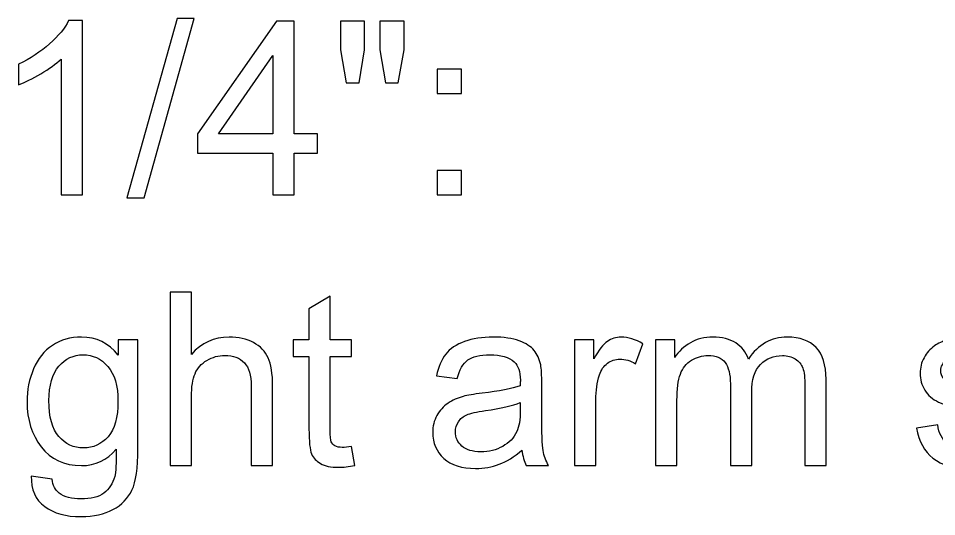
# Model space of a CAD drawing. Header units: millimetres. Extents: x -819 to 558, y -342 to 336.
# Drawn here: x -784.28 to -736.21, y 132.76 to 158.86 of the extents above; entities that cross this region are included whole.
import ezdxf

# ---------------------------------------------------------------- set-up
doc = ezdxf.new("R2010")
doc.units = ezdxf.units.MM
doc.header["$MEASUREMENT"] = 0
doc.layers.add('#Layer 1', color=7, linetype='Continuous')

msp = doc.modelspace()

# ---------------------------------------------------------------- linework, layer by layer
at = {"layer": '#Layer 1', "color": 250}
for points, knots in [([(-780.933, 149.618), (-780.933, 149.618), (-782.0485, 149.618), (-782.0485, 149.618), (-782.0485, 149.618), (-782.0485, 149.618), (-782.0485, 156.73), (-782.0485, 156.73), (-782.0485, 156.73), (-782.3173, 156.4739), (-782.6687, 156.2178), (-783.1047, 155.9617), (-783.1047, 155.9617), (-783.5429, 155.7055), (-783.9345, 155.5129), (-784.2816, 155.3859), (-784.2816, 155.3859), (-784.2816, 155.3859), (-784.2816, 156.4633), (-784.2816, 156.4633), (-784.2816, 156.4633), (-783.6572, 156.7575), (-783.1111, 157.1131), (-782.6433, 157.5301), (-782.6433, 157.5301), (-782.1776, 157.9492), (-781.8453, 158.3535), (-781.6506, 158.7472), (-781.6506, 158.7472), (-781.6506, 158.7472), (-780.933, 158.7472), (-780.933, 158.7472), (-780.933, 158.7472), (-780.933, 158.7472), (-780.933, 149.618), (-780.933, 149.618)], [0, 0, 0, 0, 0.1111111, 0.1111111, 0.1111111, 0.1111111, 0.2222222, 0.2222222, 0.2222222, 0.2222222, 0.3333333, 0.3333333, 0.3333333, 0.3333333, 0.4444444, 0.4444444, 0.4444444, 0.4444444, 0.5555556, 0.5555556, 0.5555556, 0.5555556, 0.6666667, 0.6666667, 0.6666667, 0.6666667, 0.7777778, 0.7777778, 0.7777778, 0.7777778, 0.8888889, 0.8888889, 0.8888889, 0.8888889, 1, 1, 1, 1]), ([(-778.6005, 149.4635), (-778.6005, 149.4635), (-775.9652, 158.8636), (-775.9652, 158.8636), (-775.9652, 158.8636), (-775.9652, 158.8636), (-775.072, 158.8636), (-775.072, 158.8636), (-775.072, 158.8636), (-775.072, 158.8636), (-777.7009, 149.4635), (-777.7009, 149.4635), (-777.7009, 149.4635), (-777.7009, 149.4635), (-778.6005, 149.4635), (-778.6005, 149.4635)], [0, 0, 0, 0, 0.25, 0.25, 0.25, 0.25, 0.5, 0.5, 0.5, 0.5, 0.75, 0.75, 0.75, 0.75, 1, 1, 1, 1]), ([(-770.9678, 149.618), (-770.9678, 149.618), (-770.9678, 151.7939), (-770.9678, 151.7939), (-770.9678, 151.7939), (-770.9678, 151.7939), (-774.9111, 151.7939), (-774.9111, 151.7939), (-774.9111, 151.7939), (-774.9111, 151.7939), (-774.9111, 152.8184), (-774.9111, 152.8184), (-774.9111, 152.8184), (-774.9111, 152.8184), (-770.7625, 158.7091), (-770.7625, 158.7091), (-770.7625, 158.7091), (-770.7625, 158.7091), (-769.8502, 158.7091), (-769.8502, 158.7091), (-769.8502, 158.7091), (-769.8502, 158.7091), (-769.8502, 152.8184), (-769.8502, 152.8184), (-769.8502, 152.8184), (-769.8502, 152.8184), (-768.6225, 152.8184), (-768.6225, 152.8184), (-768.6225, 152.8184), (-768.6225, 152.8184), (-768.6225, 151.7939), (-768.6225, 151.7939), (-768.6225, 151.7939), (-768.6225, 151.7939), (-769.8502, 151.7939), (-769.8502, 151.7939), (-769.8502, 151.7939), (-769.8502, 151.7939), (-769.8502, 149.618), (-769.8502, 149.618), (-769.8502, 149.618), (-769.8502, 149.618), (-770.9678, 149.618), (-770.9678, 149.618)], [0, 0, 0, 0, 0.0909091, 0.0909091, 0.0909091, 0.0909091, 0.1818182, 0.1818182, 0.1818182, 0.1818182, 0.2727273, 0.2727273, 0.2727273, 0.2727273, 0.3636364, 0.3636364, 0.3636364, 0.3636364, 0.4545455, 0.4545455, 0.4545455, 0.4545455, 0.5454545, 0.5454545, 0.5454545, 0.5454545, 0.6363636, 0.6363636, 0.6363636, 0.6363636, 0.7272727, 0.7272727, 0.7272727, 0.7272727, 0.8181818, 0.8181818, 0.8181818, 0.8181818, 0.9090909, 0.9090909, 0.9090909, 0.9090909, 1, 1, 1, 1]), ([(-767.1155, 155.4896), (-767.1155, 155.4896), (-767.4266, 157.2211), (-767.4266, 157.2211), (-767.4266, 157.2211), (-767.4266, 157.2211), (-767.4266, 158.7091), (-767.4266, 158.7091), (-767.4266, 158.7091), (-767.4266, 158.7091), (-766.1545, 158.7091), (-766.1545, 158.7091), (-766.1545, 158.7091), (-766.1545, 158.7091), (-766.1545, 157.2211), (-766.1545, 157.2211), (-766.1545, 157.2211), (-766.1545, 157.2211), (-766.4339, 155.4896), (-766.4339, 155.4896), (-766.4339, 155.4896), (-766.4339, 155.4896), (-767.1155, 155.4896), (-767.1155, 155.4896)], [0, 0, 0, 0, 0.1666667, 0.1666667, 0.1666667, 0.1666667, 0.3333333, 0.3333333, 0.3333333, 0.3333333, 0.5, 0.5, 0.5, 0.5, 0.6666667, 0.6666667, 0.6666667, 0.6666667, 0.8333333, 0.8333333, 0.8333333, 0.8333333, 1, 1, 1, 1]), ([(-765.0623, 155.4896), (-765.0623, 155.4896), (-765.3671, 157.2211), (-765.3671, 157.2211), (-765.3671, 157.2211), (-765.3671, 157.2211), (-765.3671, 158.7091), (-765.3671, 158.7091), (-765.3671, 158.7091), (-765.3671, 158.7091), (-764.095, 158.7091), (-764.095, 158.7091), (-764.095, 158.7091), (-764.095, 158.7091), (-764.095, 157.2211), (-764.095, 157.2211), (-764.095, 157.2211), (-764.095, 157.2211), (-764.3934, 155.4896), (-764.3934, 155.4896), (-764.3934, 155.4896), (-764.3934, 155.4896), (-765.0623, 155.4896), (-765.0623, 155.4896)], [0, 0, 0, 0, 0.1666667, 0.1666667, 0.1666667, 0.1666667, 0.3333333, 0.3333333, 0.3333333, 0.3333333, 0.5, 0.5, 0.5, 0.5, 0.6666667, 0.6666667, 0.6666667, 0.6666667, 0.8333333, 0.8333333, 0.8333333, 0.8333333, 1, 1, 1, 1]), ([(-770.9678, 152.8184), (-770.9678, 152.8184), (-770.9678, 156.9163), (-770.9678, 156.9163), (-770.9678, 156.9163), (-770.9678, 156.9163), (-773.8126, 152.8184), (-773.8126, 152.8184), (-773.8126, 152.8184), (-773.8126, 152.8184), (-770.9678, 152.8184), (-770.9678, 152.8184)], [0, 0, 0, 0, 0.3333333, 0.3333333, 0.3333333, 0.3333333, 0.6666667, 0.6666667, 0.6666667, 0.6666667, 1, 1, 1, 1]), ([(-762.353, 154.933), (-762.353, 154.933), (-762.353, 156.203), (-762.353, 156.203), (-762.353, 156.203), (-762.353, 156.203), (-761.0808, 156.203), (-761.0808, 156.203), (-761.0808, 156.203), (-761.0808, 156.203), (-761.0808, 154.933), (-761.0808, 154.933), (-761.0808, 154.933), (-761.0808, 154.933), (-762.353, 154.933), (-762.353, 154.933)], [0, 0, 0, 0, 0.25, 0.25, 0.25, 0.25, 0.5, 0.5, 0.5, 0.5, 0.75, 0.75, 0.75, 0.75, 1, 1, 1, 1]), ([(-762.353, 149.618), (-762.353, 149.618), (-762.353, 150.8901), (-762.353, 150.8901), (-762.353, 150.8901), (-762.353, 150.8901), (-761.0808, 150.8901), (-761.0808, 150.8901), (-761.0808, 150.8901), (-761.0808, 150.8901), (-761.0808, 149.618), (-761.0808, 149.618), (-761.0808, 149.618), (-761.0808, 149.618), (-762.353, 149.618), (-762.353, 149.618)], [0, 0, 0, 0, 0.25, 0.25, 0.25, 0.25, 0.5, 0.5, 0.5, 0.5, 0.75, 0.75, 0.75, 0.75, 1, 1, 1, 1]), ([(-776.3357, 135.43), (-776.3357, 135.43), (-776.3357, 144.5211), (-776.3357, 144.5211), (-776.3357, 144.5211), (-776.3357, 144.5211), (-775.2202, 144.5211), (-775.2202, 144.5211), (-775.2202, 144.5211), (-775.2202, 144.5211), (-775.2202, 141.2593), (-775.2202, 141.2593), (-775.2202, 141.2593), (-774.6995, 141.8626), (-774.0412, 142.1652), (-773.2475, 142.1652), (-773.2475, 142.1652), (-772.7606, 142.1652), (-772.3373, 142.0679), (-771.9775, 141.8753), (-771.9775, 141.8753), (-771.6176, 141.6848), (-771.3594, 141.4181), (-771.2049, 141.0794), (-771.2049, 141.0794), (-771.0504, 140.7407), (-770.9721, 140.2475), (-770.9721, 139.6041), (-770.9721, 139.6041), (-770.9721, 139.6041), (-770.9721, 135.43), (-770.9721, 135.43), (-770.9721, 135.43), (-770.9721, 135.43), (-772.0897, 135.43), (-772.0897, 135.43), (-772.0897, 135.43), (-772.0897, 135.43), (-772.0897, 139.6041), (-772.0897, 139.6041), (-772.0897, 139.6041), (-772.0897, 140.1608), (-772.2103, 140.5672), (-772.4516, 140.8212), (-772.4516, 140.8212), (-772.6929, 141.0752), (-773.0358, 141.2043), (-773.4782, 141.2043), (-773.4782, 141.2043), (-773.8084, 141.2043), (-774.1195, 141.1175), (-774.4116, 140.946), (-774.4116, 140.946), (-774.7037, 140.7746), (-774.9112, 140.5418), (-775.0339, 140.2475), (-775.0339, 140.2475), (-775.1588, 139.9554), (-775.2202, 139.549), (-775.2202, 139.0326), (-775.2202, 139.0326), (-775.2202, 139.0326), (-775.2202, 135.43), (-775.2202, 135.43), (-775.2202, 135.43), (-775.2202, 135.43), (-776.3357, 135.43), (-776.3357, 135.43)], [0, 0, 0, 0, 0.0588235, 0.0588235, 0.0588235, 0.0588235, 0.1176471, 0.1176471, 0.1176471, 0.1176471, 0.1764706, 0.1764706, 0.1764706, 0.1764706, 0.2352941, 0.2352941, 0.2352941, 0.2352941, 0.2941176, 0.2941176, 0.2941176, 0.2941176, 0.3529412, 0.3529412, 0.3529412, 0.3529412, 0.4117647, 0.4117647, 0.4117647, 0.4117647, 0.4705882, 0.4705882, 0.4705882, 0.4705882, 0.5294118, 0.5294118, 0.5294118, 0.5294118, 0.5882353, 0.5882353, 0.5882353, 0.5882353, 0.6470588, 0.6470588, 0.6470588, 0.6470588, 0.7058824, 0.7058824, 0.7058824, 0.7058824, 0.7647059, 0.7647059, 0.7647059, 0.7647059, 0.8235294, 0.8235294, 0.8235294, 0.8235294, 0.8823529, 0.8823529, 0.8823529, 0.8823529, 0.9411765, 0.9411765, 0.9411765, 0.9411765, 1, 1, 1, 1]), ([(-766.8361, 136.4291), (-766.8361, 136.4291), (-766.6752, 135.4427), (-766.6752, 135.4427), (-766.6752, 135.4427), (-766.9885, 135.3771), (-767.27, 135.3432), (-767.5177, 135.3432), (-767.5177, 135.3432), (-767.9241, 135.3432), (-768.2373, 135.4067), (-768.4617, 135.5358), (-768.4617, 135.5358), (-768.684, 135.6628), (-768.8406, 135.8322), (-768.9316, 136.0417), (-768.9316, 136.0417), (-769.0226, 136.2492), (-769.0692, 136.6894), (-769.0692, 137.3583), (-769.0692, 137.3583), (-769.0692, 137.3583), (-769.0692, 141.1471), (-769.0692, 141.1471), (-769.0692, 141.1471), (-769.0692, 141.1471), (-769.8883, 141.1471), (-769.8883, 141.1471), (-769.8883, 141.1471), (-769.8883, 141.1471), (-769.8883, 142.015), (-769.8883, 142.015), (-769.8883, 142.015), (-769.8883, 142.015), (-769.0692, 142.015), (-769.0692, 142.015), (-769.0692, 142.015), (-769.0692, 142.015), (-769.0692, 143.6469), (-769.0692, 143.6469), (-769.0692, 143.6469), (-769.0692, 143.6469), (-767.9579, 144.3158), (-767.9579, 144.3158), (-767.9579, 144.3158), (-767.9579, 144.3158), (-767.9579, 142.015), (-767.9579, 142.015), (-767.9579, 142.015), (-767.9579, 142.015), (-766.8361, 142.015), (-766.8361, 142.015), (-766.8361, 142.015), (-766.8361, 142.015), (-766.8361, 141.1471), (-766.8361, 141.1471), (-766.8361, 141.1471), (-766.8361, 141.1471), (-767.9579, 141.1471), (-767.9579, 141.1471), (-767.9579, 141.1471), (-767.9579, 141.1471), (-767.9579, 137.2969), (-767.9579, 137.2969), (-767.9579, 137.2969), (-767.9579, 136.9773), (-767.9389, 136.7741), (-767.9008, 136.6831), (-767.9008, 136.6831), (-767.8606, 136.5921), (-767.7971, 136.5201), (-767.7082, 136.4651), (-767.7082, 136.4651), (-767.6193, 136.4121), (-767.4923, 136.3846), (-767.3272, 136.3846), (-767.3272, 136.3846), (-767.2023, 136.3846), (-767.0393, 136.3994), (-766.8361, 136.4291)], [0, 0, 0, 0, 0.05, 0.05, 0.05, 0.05, 0.1, 0.1, 0.1, 0.1, 0.15, 0.15, 0.15, 0.15, 0.2, 0.2, 0.2, 0.2, 0.25, 0.25, 0.25, 0.25, 0.3, 0.3, 0.3, 0.3, 0.35, 0.35, 0.35, 0.35, 0.4, 0.4, 0.4, 0.4, 0.45, 0.45, 0.45, 0.45, 0.5, 0.5, 0.5, 0.5, 0.55, 0.55, 0.55, 0.55, 0.6, 0.6, 0.6, 0.6, 0.65, 0.65, 0.65, 0.65, 0.7, 0.7, 0.7, 0.7, 0.75, 0.75, 0.75, 0.75, 0.8, 0.8, 0.8, 0.8, 0.85, 0.85, 0.85, 0.85, 0.9, 0.9, 0.9, 0.9, 0.95, 0.95, 0.95, 0.95, 1, 1, 1, 1]), ([(-783.6043, 134.8839), (-783.6043, 134.8839), (-782.5185, 134.723), (-782.5185, 134.723), (-782.5185, 134.723), (-782.474, 134.3886), (-782.347, 134.1452), (-782.1417, 133.9907), (-782.1417, 133.9907), (-781.8644, 133.7853), (-781.4855, 133.6816), (-781.0072, 133.6816), (-781.0072, 133.6816), (-780.4886, 133.6816), (-780.0906, 133.7853), (-779.8091, 133.9907), (-779.8091, 133.9907), (-779.5276, 134.1981), (-779.3392, 134.4881), (-779.2397, 134.8585), (-779.2397, 134.8585), (-779.1805, 135.0871), (-779.1551, 135.5634), (-779.1593, 136.2915), (-779.1593, 136.2915), (-779.6461, 135.7179), (-780.2536, 135.43), (-780.9818, 135.43), (-780.9818, 135.43), (-781.8877, 135.43), (-782.5883, 135.756), (-783.0836, 136.41), (-783.0836, 136.41), (-783.5789, 137.062), (-783.8287, 137.8472), (-783.8287, 138.7595), (-783.8287, 138.7595), (-783.8287, 139.3882), (-783.7144, 139.9681), (-783.4879, 140.4994), (-783.4879, 140.4994), (-783.2593, 141.0307), (-782.9291, 141.4413), (-782.4973, 141.7313), (-782.4973, 141.7313), (-782.0655, 142.0192), (-781.5575, 142.1652), (-780.9754, 142.1652), (-780.9754, 142.1652), (-780.1986, 142.1652), (-779.5572, 141.8499), (-779.0535, 141.2212), (-779.0535, 141.2212), (-779.0535, 141.2212), (-779.0535, 142.015), (-779.0535, 142.015), (-779.0535, 142.015), (-779.0535, 142.015), (-778.0227, 142.015), (-778.0227, 142.015), (-778.0227, 142.015), (-778.0227, 142.015), (-778.0227, 136.3232), (-778.0227, 136.3232), (-778.0227, 136.3232), (-778.0227, 135.2988), (-778.1285, 134.5706), (-778.3359, 134.1431), (-778.3359, 134.1431), (-778.5455, 133.7155), (-778.8757, 133.3768), (-779.3286, 133.1292), (-779.3286, 133.1292), (-779.7816, 132.8815), (-780.3383, 132.7566), (-781.0008, 132.7566), (-781.0008, 132.7566), (-781.7861, 132.7566), (-782.4211, 132.9344), (-782.9037, 133.2879), (-782.9037, 133.2879), (-783.3884, 133.6414), (-783.6212, 134.1727), (-783.6043, 134.8839)], [0, 0, 0, 0, 0.047619, 0.047619, 0.047619, 0.047619, 0.0952381, 0.0952381, 0.0952381, 0.0952381, 0.1428571, 0.1428571, 0.1428571, 0.1428571, 0.1904762, 0.1904762, 0.1904762, 0.1904762, 0.2380952, 0.2380952, 0.2380952, 0.2380952, 0.2857143, 0.2857143, 0.2857143, 0.2857143, 0.3333333, 0.3333333, 0.3333333, 0.3333333, 0.3809524, 0.3809524, 0.3809524, 0.3809524, 0.4285714, 0.4285714, 0.4285714, 0.4285714, 0.4761905, 0.4761905, 0.4761905, 0.4761905, 0.5238095, 0.5238095, 0.5238095, 0.5238095, 0.5714286, 0.5714286, 0.5714286, 0.5714286, 0.6190476, 0.6190476, 0.6190476, 0.6190476, 0.6666667, 0.6666667, 0.6666667, 0.6666667, 0.7142857, 0.7142857, 0.7142857, 0.7142857, 0.7619048, 0.7619048, 0.7619048, 0.7619048, 0.8095238, 0.8095238, 0.8095238, 0.8095238, 0.8571429, 0.8571429, 0.8571429, 0.8571429, 0.9047619, 0.9047619, 0.9047619, 0.9047619, 0.952381, 0.952381, 0.952381, 0.952381, 1, 1, 1, 1]), ([(-757.9186, 136.2428), (-758.3334, 135.8914), (-758.7314, 135.6438), (-759.1124, 135.4977), (-759.1124, 135.4977), (-759.4955, 135.3538), (-759.9061, 135.2818), (-760.3443, 135.2818), (-760.3443, 135.2818), (-761.0682, 135.2818), (-761.6227, 135.4575), (-762.0122, 135.811), (-762.0122, 135.811), (-762.3995, 136.1645), (-762.5943, 136.6175), (-762.5943, 137.1657), (-762.5943, 137.1657), (-762.5943, 137.4895), (-762.5223, 137.7837), (-762.3741, 138.0504), (-762.3741, 138.0504), (-762.2281, 138.3171), (-762.0355, 138.5309), (-761.7984, 138.6918), (-761.7984, 138.6918), (-761.5592, 138.8527), (-761.2925, 138.9754), (-760.9941, 139.058), (-760.9941, 139.058), (-760.7761, 139.1151), (-760.4459, 139.1723), (-760.0035, 139.2252), (-760.0035, 139.2252), (-759.1018, 139.3331), (-758.4371, 139.4601), (-758.0117, 139.6104), (-758.0117, 139.6104), (-758.0075, 139.7628), (-758.0053, 139.8602), (-758.0053, 139.9004), (-758.0053, 139.9004), (-758.0053, 140.3555), (-758.1112, 140.6772), (-758.3228, 140.8614), (-758.3228, 140.8614), (-758.6065, 141.1154), (-759.0319, 141.2403), (-759.5928, 141.2403), (-759.5928, 141.2403), (-760.1178, 141.2403), (-760.5051, 141.1492), (-760.757, 140.9651), (-760.757, 140.9651), (-761.0068, 140.7809), (-761.1909, 140.455), (-761.3116, 139.9872), (-761.3116, 139.9872), (-761.3116, 139.9872), (-762.4017, 140.1375), (-762.4017, 140.1375), (-762.4017, 140.1375), (-762.3022, 140.6031), (-762.1392, 140.982), (-761.9127, 141.2678), (-761.9127, 141.2678), (-761.6862, 141.5556), (-761.356, 141.7779), (-760.9263, 141.9324), (-760.9263, 141.9324), (-760.4967, 142.0869), (-759.9992, 142.1652), (-759.432, 142.1652), (-759.432, 142.1652), (-758.8689, 142.1652), (-758.4139, 142.0975), (-758.0625, 141.9663), (-758.0625, 141.9663), (-757.7111, 141.8329), (-757.4529, 141.6678), (-757.2857, 141.4667), (-757.2857, 141.4667), (-757.1206, 141.2657), (-757.0063, 141.0138), (-756.9385, 140.7069), (-756.9385, 140.7069), (-756.9026, 140.5164), (-756.8835, 140.1735), (-756.8835, 139.6782), (-756.8835, 139.6782), (-756.8835, 139.6782), (-756.8835, 138.1901), (-756.8835, 138.1901), (-756.8835, 138.1901), (-756.8835, 137.1509), (-756.8602, 136.4947), (-756.8115, 136.2216), (-756.8115, 136.2216), (-756.765, 135.9465), (-756.6697, 135.6819), (-756.53, 135.43), (-756.53, 135.43), (-756.53, 135.43), (-757.6963, 135.43), (-757.6963, 135.43), (-757.6963, 135.43), (-757.8106, 135.6607), (-757.8868, 135.9317), (-757.9186, 136.2428)], [0, 0, 0, 0, 0.037037, 0.037037, 0.037037, 0.037037, 0.0740741, 0.0740741, 0.0740741, 0.0740741, 0.1111111, 0.1111111, 0.1111111, 0.1111111, 0.1481481, 0.1481481, 0.1481481, 0.1481481, 0.1851852, 0.1851852, 0.1851852, 0.1851852, 0.2222222, 0.2222222, 0.2222222, 0.2222222, 0.2592593, 0.2592593, 0.2592593, 0.2592593, 0.2962963, 0.2962963, 0.2962963, 0.2962963, 0.3333333, 0.3333333, 0.3333333, 0.3333333, 0.3703704, 0.3703704, 0.3703704, 0.3703704, 0.4074074, 0.4074074, 0.4074074, 0.4074074, 0.4444444, 0.4444444, 0.4444444, 0.4444444, 0.4814815, 0.4814815, 0.4814815, 0.4814815, 0.5185185, 0.5185185, 0.5185185, 0.5185185, 0.5555556, 0.5555556, 0.5555556, 0.5555556, 0.5925926, 0.5925926, 0.5925926, 0.5925926, 0.6296296, 0.6296296, 0.6296296, 0.6296296, 0.6666667, 0.6666667, 0.6666667, 0.6666667, 0.7037037, 0.7037037, 0.7037037, 0.7037037, 0.7407407, 0.7407407, 0.7407407, 0.7407407, 0.7777778, 0.7777778, 0.7777778, 0.7777778, 0.8148148, 0.8148148, 0.8148148, 0.8148148, 0.8518519, 0.8518519, 0.8518519, 0.8518519, 0.8888889, 0.8888889, 0.8888889, 0.8888889, 0.9259259, 0.9259259, 0.9259259, 0.9259259, 0.962963, 0.962963, 0.962963, 0.962963, 1, 1, 1, 1]), ([(-755.1648, 135.43), (-755.1648, 135.43), (-755.1648, 142.015), (-755.1648, 142.015), (-755.1648, 142.015), (-755.1648, 142.015), (-754.1615, 142.015), (-754.1615, 142.015), (-754.1615, 142.015), (-754.1615, 142.015), (-754.1615, 141.018), (-754.1615, 141.018), (-754.1615, 141.018), (-753.9054, 141.4837), (-753.6683, 141.7927), (-753.4503, 141.9409), (-753.4503, 141.9409), (-753.2344, 142.089), (-752.9952, 142.1652), (-752.7349, 142.1652), (-752.7349, 142.1652), (-752.3581, 142.1652), (-751.9771, 142.0446), (-751.5876, 141.8054), (-751.5876, 141.8054), (-751.5876, 141.8054), (-751.9729, 140.7682), (-751.9729, 140.7682), (-751.9729, 140.7682), (-752.2438, 140.9312), (-752.5168, 141.0117), (-752.7899, 141.0117), (-752.7899, 141.0117), (-753.0354, 141.0117), (-753.2534, 140.9376), (-753.4482, 140.7915), (-753.4482, 140.7915), (-753.6429, 140.6434), (-753.7805, 140.4402), (-753.863, 140.1798), (-753.863, 140.1798), (-753.9879, 139.784), (-754.0493, 139.3501), (-754.0493, 138.8781), (-754.0493, 138.8781), (-754.0493, 138.8781), (-754.0493, 135.43), (-754.0493, 135.43), (-754.0493, 135.43), (-754.0493, 135.43), (-755.1648, 135.43), (-755.1648, 135.43)], [0, 0, 0, 0, 0.0769231, 0.0769231, 0.0769231, 0.0769231, 0.1538462, 0.1538462, 0.1538462, 0.1538462, 0.2307692, 0.2307692, 0.2307692, 0.2307692, 0.3076923, 0.3076923, 0.3076923, 0.3076923, 0.3846154, 0.3846154, 0.3846154, 0.3846154, 0.4615385, 0.4615385, 0.4615385, 0.4615385, 0.5384615, 0.5384615, 0.5384615, 0.5384615, 0.6153846, 0.6153846, 0.6153846, 0.6153846, 0.6923077, 0.6923077, 0.6923077, 0.6923077, 0.7692308, 0.7692308, 0.7692308, 0.7692308, 0.8461538, 0.8461538, 0.8461538, 0.8461538, 0.9230769, 0.9230769, 0.9230769, 0.9230769, 1, 1, 1, 1]), ([(-750.923, 135.43), (-750.923, 135.43), (-750.923, 142.015), (-750.923, 142.015), (-750.923, 142.015), (-750.923, 142.015), (-749.926, 142.015), (-749.926, 142.015), (-749.926, 142.015), (-749.926, 142.015), (-749.926, 141.0921), (-749.926, 141.0921), (-749.926, 141.0921), (-749.7186, 141.4138), (-749.4434, 141.6742), (-749.1005, 141.8689), (-749.1005, 141.8689), (-748.7576, 142.0658), (-748.3661, 142.1652), (-747.9279, 142.1652), (-747.9279, 142.1652), (-747.4411, 142.1652), (-747.041, 142.0636), (-746.7299, 141.8604), (-746.7299, 141.8604), (-746.4166, 141.6572), (-746.1965, 141.3757), (-746.0695, 141.0117), (-746.0695, 141.0117), (-745.5467, 141.78), (-744.8693, 142.1652), (-744.0354, 142.1652), (-744.0354, 142.1652), (-743.3813, 142.1652), (-742.8797, 141.9832), (-742.5283, 141.6213), (-742.5283, 141.6213), (-742.1769, 141.2593), (-742.0012, 140.7026), (-742.0012, 139.9512), (-742.0012, 139.9512), (-742.0012, 139.9512), (-742.0012, 135.43), (-742.0012, 135.43), (-742.0012, 135.43), (-742.0012, 135.43), (-743.1104, 135.43), (-743.1104, 135.43), (-743.1104, 135.43), (-743.1104, 135.43), (-743.1104, 139.5787), (-743.1104, 139.5787), (-743.1104, 139.5787), (-743.1104, 140.0253), (-743.1464, 140.347), (-743.2183, 140.5439), (-743.2183, 140.5439), (-743.2924, 140.7386), (-743.4236, 140.8974), (-743.612, 141.018), (-743.612, 141.018), (-743.8025, 141.1365), (-744.0269, 141.1979), (-744.283, 141.1979), (-744.283, 141.1979), (-744.7466, 141.1979), (-745.1297, 141.0434), (-745.4366, 140.7344), (-745.4366, 140.7344), (-745.7414, 140.4275), (-745.8959, 139.9343), (-745.8959, 139.2569), (-745.8959, 139.2569), (-745.8959, 139.2569), (-745.8959, 135.43), (-745.8959, 135.43), (-745.8959, 135.43), (-745.8959, 135.43), (-747.0114, 135.43), (-747.0114, 135.43), (-747.0114, 135.43), (-747.0114, 135.43), (-747.0114, 139.7078), (-747.0114, 139.7078), (-747.0114, 139.7078), (-747.0114, 140.2052), (-747.1024, 140.5777), (-747.2844, 140.8254), (-747.2844, 140.8254), (-747.4665, 141.073), (-747.7628, 141.1979), (-748.1777, 141.1979), (-748.1777, 141.1979), (-748.4909, 141.1979), (-748.7809, 141.1154), (-749.0476, 140.9482), (-749.0476, 140.9482), (-749.3143, 140.7831), (-749.5091, 140.5418), (-749.6276, 140.2243), (-749.6276, 140.2243), (-749.7482, 139.9046), (-749.8075, 139.4453), (-749.8075, 138.8463), (-749.8075, 138.8463), (-749.8075, 138.8463), (-749.8075, 135.43), (-749.8075, 135.43), (-749.8075, 135.43), (-749.8075, 135.43), (-750.923, 135.43), (-750.923, 135.43)], [0, 0, 0, 0, 0.0357143, 0.0357143, 0.0357143, 0.0357143, 0.0714286, 0.0714286, 0.0714286, 0.0714286, 0.1071429, 0.1071429, 0.1071429, 0.1071429, 0.1428571, 0.1428571, 0.1428571, 0.1428571, 0.1785714, 0.1785714, 0.1785714, 0.1785714, 0.2142857, 0.2142857, 0.2142857, 0.2142857, 0.25, 0.25, 0.25, 0.25, 0.2857143, 0.2857143, 0.2857143, 0.2857143, 0.3214286, 0.3214286, 0.3214286, 0.3214286, 0.3571429, 0.3571429, 0.3571429, 0.3571429, 0.3928571, 0.3928571, 0.3928571, 0.3928571, 0.4285714, 0.4285714, 0.4285714, 0.4285714, 0.4642857, 0.4642857, 0.4642857, 0.4642857, 0.5, 0.5, 0.5, 0.5, 0.5357143, 0.5357143, 0.5357143, 0.5357143, 0.5714286, 0.5714286, 0.5714286, 0.5714286, 0.6071429, 0.6071429, 0.6071429, 0.6071429, 0.6428571, 0.6428571, 0.6428571, 0.6428571, 0.6785714, 0.6785714, 0.6785714, 0.6785714, 0.7142857, 0.7142857, 0.7142857, 0.7142857, 0.75, 0.75, 0.75, 0.75, 0.7857143, 0.7857143, 0.7857143, 0.7857143, 0.8214286, 0.8214286, 0.8214286, 0.8214286, 0.8571429, 0.8571429, 0.8571429, 0.8571429, 0.8928571, 0.8928571, 0.8928571, 0.8928571, 0.9285714, 0.9285714, 0.9285714, 0.9285714, 0.9642857, 0.9642857, 0.9642857, 0.9642857, 1, 1, 1, 1]), ([(-737.262, 137.3964), (-737.262, 137.3964), (-736.1592, 137.57), (-736.1592, 137.57), (-736.1592, 137.57), (-736.0978, 137.1276), (-735.9243, 136.7889), (-735.6406, 136.5518), (-735.6406, 136.5518), (-735.3591, 136.3169), (-734.9633, 136.1984), (-734.4532, 136.1984), (-734.4532, 136.1984), (-733.941, 136.1984), (-733.56, 136.3042), (-733.3123, 136.5116), (-733.3123, 136.5116), (-733.0647, 136.7212), (-732.9398, 136.9667), (-732.9398, 137.2461), (-732.9398, 137.2461), (-732.9398, 137.5001), (-733.0498, 137.697), (-733.27, 137.843), (-733.27, 137.843), (-733.4224, 137.9425), (-733.8034, 138.0674), (-734.4109, 138.2198), (-734.4109, 138.2198), (-735.2279, 138.4272), (-735.7973, 138.605), (-736.1127, 138.7574), (-736.1127, 138.7574), (-736.428, 138.9077), (-736.6693, 139.1172), (-736.8323, 139.3839), (-736.8323, 139.3839), (-736.9953, 139.6506), (-737.0779, 139.9449), (-737.0779, 140.2666), (-737.0779, 140.2666), (-737.0779, 140.5608), (-737.0101, 140.8317), (-736.8747, 141.0815), (-736.8747, 141.0815), (-736.7413, 141.3334), (-736.5572, 141.5408), (-736.3264, 141.7059), (-736.3264, 141.7059), (-736.1529, 141.8329), (-735.9158, 141.943), (-735.6174, 142.0319), (-735.6174, 142.0319), (-735.3168, 142.1208), (-734.9951, 142.1652), (-734.6522, 142.1652), (-734.6522, 142.1652), (-734.1357, 142.1652), (-733.6827, 142.089), (-733.2911, 141.9409), (-733.2911, 141.9409), (-732.8996, 141.7927), (-732.6117, 141.5916), (-732.4254, 141.3376), (-732.4254, 141.3376), (-732.2392, 141.0815), (-732.1122, 140.7428), (-732.0423, 140.3174), (-732.0423, 140.3174), (-732.0423, 140.3174), (-733.1324, 140.1671), (-733.1324, 140.1671), (-733.1324, 140.1671), (-733.1832, 140.5058), (-733.3271, 140.7704), (-733.5642, 140.9609), (-733.5642, 140.9609), (-733.8013, 141.1514), (-734.1378, 141.2466), (-734.5717, 141.2466), (-734.5717, 141.2466), (-735.084, 141.2466), (-735.4501, 141.1619), (-735.6682, 140.9926), (-735.6682, 140.9926), (-735.8883, 140.8233), (-735.9984, 140.6243), (-735.9984, 140.3978), (-735.9984, 140.3978), (-735.9984, 140.2518), (-735.9518, 140.1227), (-735.8608, 140.0062), (-735.8608, 140.0062), (-735.7698, 139.8856), (-735.6279, 139.7882), (-735.4332, 139.7078), (-735.4332, 139.7078), (-735.321, 139.6676), (-734.9929, 139.5723), (-734.4468, 139.4242), (-734.4468, 139.4242), (-733.6573, 139.2125), (-733.107, 139.041), (-732.7958, 138.9056), (-732.7958, 138.9056), (-732.4826, 138.7722), (-732.237, 138.5754), (-732.0592, 138.3193), (-732.0592, 138.3193), (-731.8814, 138.0631), (-731.7925, 137.7456), (-731.7925, 137.3646), (-731.7925, 137.3646), (-731.7925, 136.9921), (-731.9026, 136.6429), (-732.1185, 136.3127), (-732.1185, 136.3127), (-732.3365, 135.9846), (-732.6498, 135.7306), (-733.0583, 135.5507), (-733.0583, 135.5507), (-733.4668, 135.3707), (-733.9304, 135.2818), (-734.4468, 135.2818), (-734.4468, 135.2818), (-735.3041, 135.2818), (-735.956, 135.4596), (-736.4048, 135.8152), (-736.4048, 135.8152), (-736.8535, 136.1708), (-737.1392, 136.6979), (-737.262, 137.3964)], [0, 0, 0, 0, 0.030303, 0.030303, 0.030303, 0.030303, 0.0606061, 0.0606061, 0.0606061, 0.0606061, 0.0909091, 0.0909091, 0.0909091, 0.0909091, 0.1212121, 0.1212121, 0.1212121, 0.1212121, 0.1515152, 0.1515152, 0.1515152, 0.1515152, 0.1818182, 0.1818182, 0.1818182, 0.1818182, 0.2121212, 0.2121212, 0.2121212, 0.2121212, 0.2424242, 0.2424242, 0.2424242, 0.2424242, 0.2727273, 0.2727273, 0.2727273, 0.2727273, 0.3030303, 0.3030303, 0.3030303, 0.3030303, 0.3333333, 0.3333333, 0.3333333, 0.3333333, 0.3636364, 0.3636364, 0.3636364, 0.3636364, 0.3939394, 0.3939394, 0.3939394, 0.3939394, 0.4242424, 0.4242424, 0.4242424, 0.4242424, 0.4545455, 0.4545455, 0.4545455, 0.4545455, 0.4848485, 0.4848485, 0.4848485, 0.4848485, 0.5151515, 0.5151515, 0.5151515, 0.5151515, 0.5454545, 0.5454545, 0.5454545, 0.5454545, 0.5757576, 0.5757576, 0.5757576, 0.5757576, 0.6060606, 0.6060606, 0.6060606, 0.6060606, 0.6363636, 0.6363636, 0.6363636, 0.6363636, 0.6666667, 0.6666667, 0.6666667, 0.6666667, 0.6969697, 0.6969697, 0.6969697, 0.6969697, 0.7272727, 0.7272727, 0.7272727, 0.7272727, 0.7575758, 0.7575758, 0.7575758, 0.7575758, 0.7878788, 0.7878788, 0.7878788, 0.7878788, 0.8181818, 0.8181818, 0.8181818, 0.8181818, 0.8484848, 0.8484848, 0.8484848, 0.8484848, 0.8787879, 0.8787879, 0.8787879, 0.8787879, 0.9090909, 0.9090909, 0.9090909, 0.9090909, 0.9393939, 0.9393939, 0.9393939, 0.9393939, 0.969697, 0.969697, 0.969697, 0.969697, 1, 1, 1, 1]), ([(-782.6814, 138.84), (-782.6814, 137.9764), (-782.51, 137.3456), (-782.165, 136.9498), (-782.165, 136.9498), (-781.8221, 136.5518), (-781.3924, 136.355), (-780.8759, 136.355), (-780.8759, 136.355), (-780.3637, 136.355), (-779.934, 136.5518), (-779.5869, 136.9455), (-779.5869, 136.9455), (-779.2397, 137.3414), (-779.0662, 137.9594), (-779.0662, 138.804), (-779.0662, 138.804), (-779.0662, 139.6104), (-779.244, 140.2179), (-779.6017, 140.6264), (-779.6017, 140.6264), (-779.9594, 141.0349), (-780.3912, 141.2403), (-780.895, 141.2403), (-780.895, 141.2403), (-781.3903, 141.2403), (-781.8115, 141.0392), (-782.1607, 140.6349), (-782.1607, 140.6349), (-782.5079, 140.2327), (-782.6814, 139.6337), (-782.6814, 138.84)], [0, 0, 0, 0, 0.125, 0.125, 0.125, 0.125, 0.25, 0.25, 0.25, 0.25, 0.375, 0.375, 0.375, 0.375, 0.5, 0.5, 0.5, 0.5, 0.625, 0.625, 0.625, 0.625, 0.75, 0.75, 0.75, 0.75, 0.875, 0.875, 0.875, 0.875, 1, 1, 1, 1]), ([(-758.0117, 138.7362), (-758.4181, 138.569), (-759.0256, 138.4293), (-759.8341, 138.3129), (-759.8341, 138.3129), (-760.2935, 138.2473), (-760.6194, 138.1732), (-760.8078, 138.0907), (-760.8078, 138.0907), (-760.9983, 138.0081), (-761.1465, 137.8875), (-761.2481, 137.7266), (-761.2481, 137.7266), (-761.3518, 137.5678), (-761.4047, 137.3922), (-761.4047, 137.1974), (-761.4047, 137.1974), (-761.4047, 136.899), (-761.2904, 136.6513), (-761.066, 136.4524), (-761.066, 136.4524), (-760.8417, 136.2555), (-760.5115, 136.156), (-760.0776, 136.156), (-760.0776, 136.156), (-759.6479, 136.156), (-759.2648, 136.2492), (-758.9303, 136.4375), (-758.9303, 136.4375), (-758.5959, 136.6259), (-758.3482, 136.8842), (-758.1916, 137.2101), (-758.1916, 137.2101), (-758.071, 137.462), (-758.0117, 137.8345), (-758.0117, 138.3256), (-758.0117, 138.3256), (-758.0117, 138.3256), (-758.0117, 138.7362), (-758.0117, 138.7362)], [0, 0, 0, 0, 0.1, 0.1, 0.1, 0.1, 0.2, 0.2, 0.2, 0.2, 0.3, 0.3, 0.3, 0.3, 0.4, 0.4, 0.4, 0.4, 0.5, 0.5, 0.5, 0.5, 0.6, 0.6, 0.6, 0.6, 0.7, 0.7, 0.7, 0.7, 0.8, 0.8, 0.8, 0.8, 0.9, 0.9, 0.9, 0.9, 1, 1, 1, 1])]:
    msp.add_open_spline(points, degree=3, knots=knots, dxfattribs=at)

doc.saveas('drawing.dxf')
